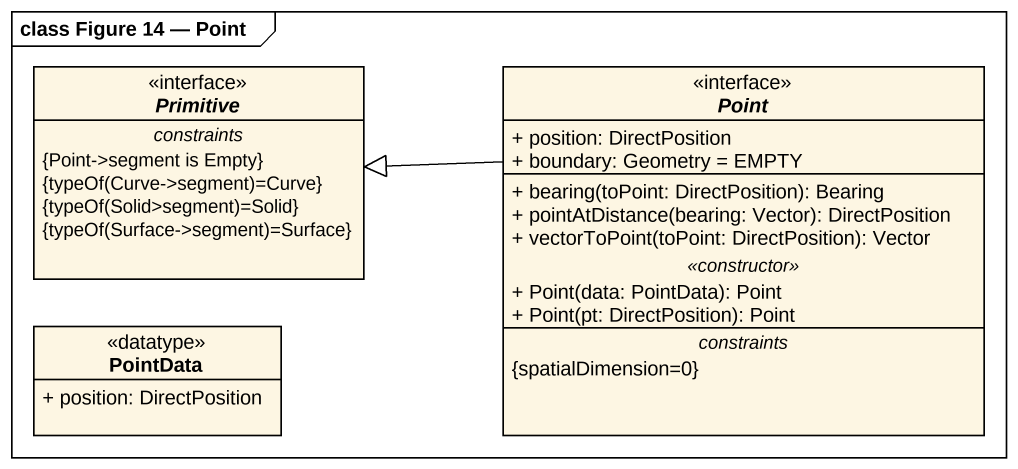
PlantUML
@startuml
mainframe class Figure 14 — Point
hide circle
hide empty members
skinparam classAttributeIconSize 0
interface Primitive {
  -- constraints --
  {Point->segment is Empty}
  {field} {typeOf(Curve->segment)=Curve}
  {field} {typeOf(Solid>segment)=Solid}
  {field} {typeOf(Surface->segment)=Surface}
}
interface Point {
  + position: DirectPosition
  + boundary: Geometry = EMPTY
  --
  + bearing(toPoint: DirectPosition): Bearing
  + pointAtDistance(bearing: Vector): DirectPosition
  + vectorToPoint(toPoint: DirectPosition): Vector
  .. <<constructor>> ..
  + Point(data: PointData): Point
  + Point(pt: DirectPosition): Point
  -- constraints --
  {spatialDimension=0}
}
class PointData <<datatype>> {
  + position: DirectPosition
}
Point -left-|> Primitive
@enduml
